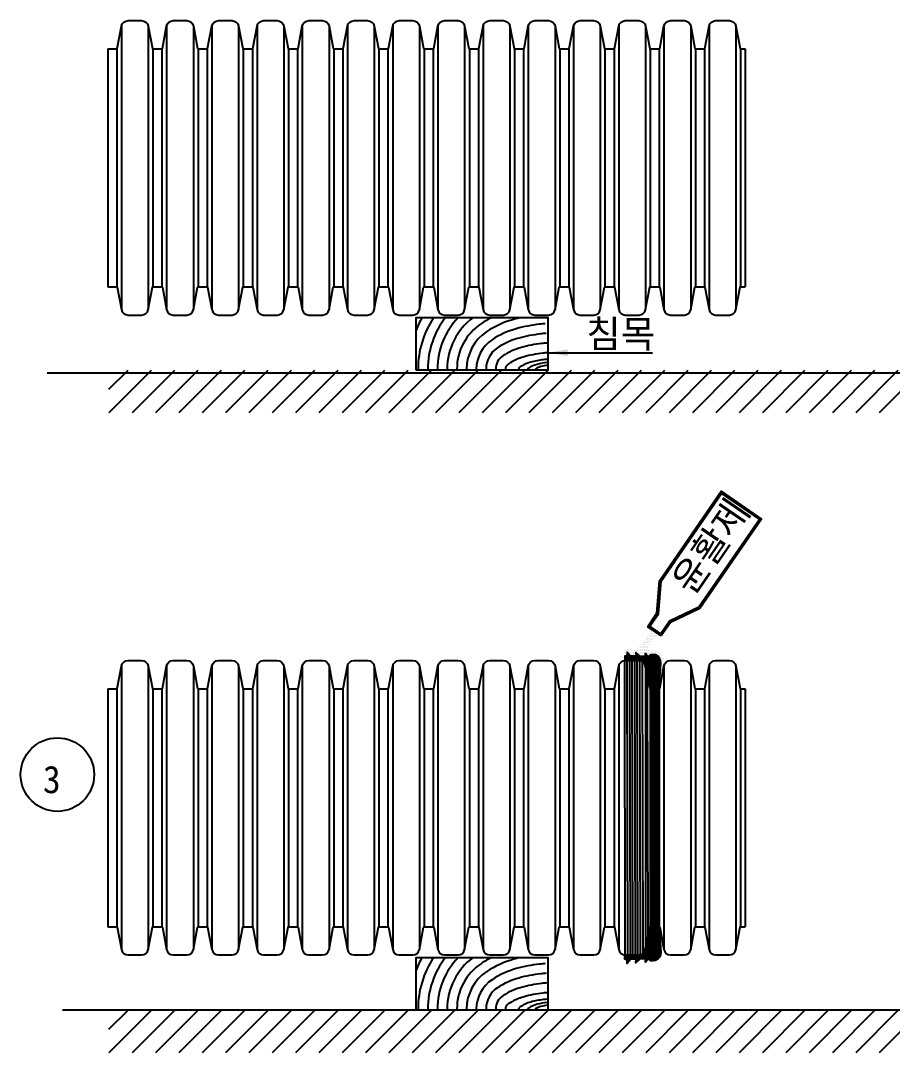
# Model space of a CAD drawing. Header units: inches. Extents: x 14 to 835, y 6 to 110.
# Drawn here: x 602.39 to 621.42, y 69.78 to 92.31 of the extents above; entities that cross this region are included whole.
import ezdxf

# ---------------------------------------------------------------- set-up
doc = ezdxf.new("R2010")
doc.units = ezdxf.units.IN
doc.header["$MEASUREMENT"] = 0
for name, color, linetype in [('ARHT', 8, 'Continuous'), ('CODN', 1, 'Continuous'), ('COMM', 7, 'Continuous'), ('TEXT', 3, 'Continuous')]:
    doc.layers.add(name, color=color, linetype=linetype)
doc.styles.add('돋움', font='DotumChe.TTF')

# ---------------------------------------------------------------- blocks, each defined once
blk = doc.blocks.new('*X17')
at = {"color": 0, "linetype": 'Continuous'}
for p, q in [((941, 571.55), (941, 573.16)), ((941.2, 571.55), (941.2, 572.93)), ((942.8, 571.55), (942.8, 573.03)), ((943, 571.55), (943, 572.84)), ((944.6, 570.14), (944.6, 572.94)), ((940.6, 571.55), (940.6, 572.41)), ((940.8, 571.55), (940.8, 572.41)), ((941.4, 571.55), (941.4, 572.71)), ((941.6, 571.55), (941.6, 572.48)), ((941.8, 571.55), (941.8, 572.45)), ((942, 571.55), (942, 572.44)), ((942.2, 571.55), (942.2, 572.42)), ((942.4, 571.55), (942.4, 572.41)), ((942.6, 571.55), (942.6, 572.4)), ((943.2, 571.55), (943.2, 572.65)), ((943.4, 571.55), (943.4, 572.46)), ((943.6, 571.55), (943.6, 572.39)), ((943.8, 571.54), (943.8, 572.38)), ((944, 571.47), (944, 572.37)), ((944.2, 571.33), (944.2, 572.36)), ((944.4, 571.01), (944.4, 572.34)), ((944.8, 569.26), (944.8, 572.62)), ((945, 568.36), (945, 572.33)), ((945.2, 567.43), (945.2, 572.4)), ((945.4, 566.5), (945.4, 572.56)), ((945.6, 565.96), (945.6, 572.66)), ((945.8, 565.96), (945.8, 572.71)), ((946, 565.96), (946, 572.73)), ((946.2, 565.96), (946.2, 572.72)), ((946.4, 565.96), (946.4, 572.67)), ((946.6, 565.96), (946.6, 572.67)), ((946.8, 565.96), (946.8, 572.56)), ((947, 565.96), (947, 572.42)), ((947.2, 566.19), (947.2, 572.23)), ((947.4, 568.23), (947.4, 571.94)), ((947.6, 570.99), (947.6, 571.28)), ((945.6, 518.79), (945.6, 565.95)), ((945.8, 518.79), (945.8, 565.95)), ((946, 518.79), (946, 565.95)), ((946.2, 518.79), (946.2, 565.95)), ((946.4, 518.79), (946.4, 565.95)), ((946.6, 518.79), (946.6, 565.95)), ((946.8, 518.79), (946.8, 565.95)), ((947, 518.79), (947, 565.95)), ((945.4, 512.18), (945.4, 518.24)), ((945.6, 512.08), (945.6, 518.79)), ((945.8, 512.03), (945.8, 518.79)), ((946, 512.01), (946, 518.79)), ((946.2, 512.02), (946.2, 518.79)), ((946.4, 512.07), (946.4, 518.79)), ((946.6, 512.08), (946.6, 518.79)), ((946.8, 512.18), (946.8, 518.79)), ((947, 512.32), (947, 518.79)), ((947.2, 512.51), (947.2, 518.55)), ((945, 512.41), (945, 516.38)), ((945.2, 512.34), (945.2, 517.31)), ((947.4, 512.8), (947.4, 516.51)), ((944.4, 512.4), (944.4, 513.73)), ((944.6, 511.81), (944.6, 514.6)), ((944.8, 512.12), (944.8, 515.48)), ((947.6, 513.46), (947.6, 513.75)), ((940.6, 512.33), (940.6, 513.19)), ((940.8, 512.33), (940.8, 513.19)), ((941, 511.58), (941, 513.19)), ((941.2, 511.81), (941.2, 513.19)), ((941.4, 512.03), (941.4, 513.19)), ((941.6, 512.26), (941.6, 513.19)), ((941.8, 512.29), (941.8, 513.19)), ((942, 512.3), (942, 513.19)), ((942.2, 512.32), (942.2, 513.19)), ((942.4, 512.33), (942.4, 513.19)), ((942.6, 512.34), (942.6, 513.19)), ((942.8, 511.71), (942.8, 513.19)), ((943, 511.9), (943, 513.19)), ((943.2, 512.09), (943.2, 513.19)), ((943.4, 512.28), (943.4, 513.19)), ((943.6, 512.35), (943.6, 513.19)), ((943.8, 512.36), (943.8, 513.2)), ((944, 512.37), (944, 513.27)), ((944.2, 512.39), (944.2, 513.41))]:
    blk.add_line(p, q, dxfattribs=at)
blk = doc.blocks.new('*X18')
at = {"color": 0, "linetype": 'Continuous'}
for p, q in [((847.96875, 530.3125), (847.96875, 530.3125)), ((848.125, 530), (848.125, 530)), ((848.4375, 530), (848.4375, 530)), ((846.71875, 527.8125), (846.71875, 527.8125)), ((847.03125, 527.8125), (847.03125, 527.8125)), ((847.1875, 528.125), (847.1875, 528.125)), ((847.34375, 528.4375), (847.34375, 528.4375)), ((847.34375, 527.8125), (847.34375, 527.8125)), ((847.5, 528.75), (847.5, 528.75)), ((847.5, 528.125), (847.5, 528.125)), ((847.65625, 529.0625), (847.65625, 529.0625)), ((847.65625, 528.4375), (847.65625, 528.4375)), ((847.65625, 527.8125), (847.65625, 527.8125)), ((847.8125, 529.375), (847.8125, 529.375)), ((847.8125, 528.75), (847.8125, 528.75)), ((847.8125, 528.125), (847.8125, 528.125)), ((847.96875, 529.6875), (847.96875, 529.6875)), ((847.96875, 529.0625), (847.96875, 529.0625)), ((847.96875, 528.4375), (847.96875, 528.4375)), ((847.96875, 527.8125), (847.96875, 527.8125)), ((848.125, 529.375), (848.125, 529.375)), ((848.125, 528.75), (848.125, 528.75)), ((848.125, 528.125), (848.125, 528.125)), ((848.28125, 529.6875), (848.28125, 529.6875)), ((848.28125, 529.0625), (848.28125, 529.0625)), ((848.28125, 528.4375), (848.28125, 528.4375)), ((848.4375, 529.375), (848.4375, 529.375)), ((848.4375, 528.75), (848.4375, 528.75)), ((848.59375, 529.6875), (848.59375, 529.6875)), ((848.59375, 529.0625), (848.59375, 529.0625)), ((848.75, 529.375), (848.75, 529.375)), ((848.75, 528.75), (848.75, 528.75)), ((848.90625, 529.6875), (848.90625, 529.6875)), ((848.90625, 529.0625), (848.90625, 529.0625)), ((849.0625, 529.375), (849.0625, 529.375)), ((849.375, 529.375), (849.375, 529.375)), ((842.96875, 525.9375), (842.96875, 525.9375)), ((843.125, 526.25), (843.125, 526.25)), ((843.28125, 526.5625), (843.28125, 526.5625)), ((843.4375, 526.25), (843.4375, 526.25)), ((843.59375, 526.5625), (843.59375, 526.5625)), ((843.75, 526.25), (843.75, 526.25)), ((843.90625, 526.5625), (843.90625, 526.5625)), ((843.90625, 525.9375), (843.90625, 525.9375)), ((844.0625, 526.25), (844.0625, 526.25)), ((844.21875, 525.9375), (844.21875, 525.9375)), ((844.375, 526.25), (844.375, 526.25)), ((844.53125, 525.9375), (844.53125, 525.9375)), ((844.6875, 526.25), (844.6875, 526.25)), ((844.84375, 525.9375), (844.84375, 525.9375)), ((845, 526.25), (845, 526.25)), ((845.15625, 525.9375), (845.15625, 525.9375)), ((845.3125, 526.25), (845.3125, 526.25)), ((845.46875, 525.9375), (845.46875, 525.9375)), ((845.625, 526.25), (845.625, 526.25)), ((845.78125, 526.5625), (845.78125, 526.5625)), ((845.78125, 525.9375), (845.78125, 525.9375)), ((845.9375, 526.875), (845.9375, 526.875)), ((845.9375, 526.25), (845.9375, 526.25)), ((846.09375, 526.5625), (846.09375, 526.5625)), ((846.09375, 525.9375), (846.09375, 525.9375)), ((846.25, 526.875), (846.25, 526.875)), ((846.25, 526.25), (846.25, 526.25)), ((846.40625, 527.1875), (846.40625, 527.1875)), ((846.40625, 526.5625), (846.40625, 526.5625)), ((846.40625, 525.9375), (846.40625, 525.9375)), ((846.5625, 527.5), (846.5625, 527.5)), ((846.5625, 526.875), (846.5625, 526.875)), ((846.5625, 526.25), (846.5625, 526.25)), ((846.71875, 527.1875), (846.71875, 527.1875)), ((846.71875, 526.5625), (846.71875, 526.5625)), ((846.71875, 525.9375), (846.71875, 525.9375)), ((846.875, 527.5), (846.875, 527.5)), ((846.875, 526.875), (846.875, 526.875)), ((846.875, 526.25), (846.875, 526.25)), ((847.03125, 527.1875), (847.03125, 527.1875)), ((847.03125, 526.5625), (847.03125, 526.5625)), ((847.03125, 525.9375), (847.03125, 525.9375)), ((847.1875, 527.5), (847.1875, 527.5)), ((847.1875, 526.875), (847.1875, 526.875)), ((847.1875, 526.25), (847.1875, 526.25)), ((847.34375, 527.1875), (847.34375, 527.1875)), ((847.34375, 526.5625), (847.34375, 526.5625)), ((847.34375, 525.9375), (847.34375, 525.9375)), ((847.5, 527.5), (847.5, 527.5)), ((847.5, 526.875), (847.5, 526.875)), ((847.5, 526.25), (847.5, 526.25)), ((847.65625, 527.1875), (847.65625, 527.1875)), ((847.65625, 525.9375), (847.65625, 525.9375)), ((847.8125, 527.5), (847.8125, 527.5)), ((847.8125, 526.25), (847.8125, 526.25)), ((847.96875, 525.9375), (847.96875, 525.9375)), ((848.125, 526.25), (848.125, 526.25)), ((848.28125, 525.9375), (848.28125, 525.9375)), ((848.4375, 526.25), (848.4375, 526.25)), ((848.59375, 525.9375), (848.59375, 525.9375)), ((848.75, 526.25), (848.75, 526.25)), ((848.90625, 525.9375), (848.90625, 525.9375)), ((849.0625, 526.25), (849.0625, 526.25)), ((849.21875, 525.9375), (849.21875, 525.9375)), ((849.53125, 525.9375), (849.53125, 525.9375)), ((843.125, 525.625), (843.125, 525.625)), ((844.0625, 525.625), (844.0625, 525.625)), ((844.375, 525.625), (844.375, 525.625)), ((844.6875, 525.625), (844.6875, 525.625)), ((845, 525.625), (845, 525.625)), ((845.625, 525.625), (845.625, 525.625)), ((845.9375, 525.625), (845.9375, 525.625)), ((846.09375, 525.3125), (846.09375, 525.3125)), ((846.25, 525.625), (846.25, 525.625)), ((846.40625, 525.3125), (846.40625, 525.3125)), ((846.5625, 525.625), (846.5625, 525.625)), ((846.71875, 525.3125), (846.71875, 525.3125)), ((846.875, 525.625), (846.875, 525.625)), ((847.03125, 525.3125), (847.03125, 525.3125)), ((847.5, 525.625), (847.5, 525.625)), ((847.8125, 525.625), (847.8125, 525.625)), ((848.125, 525.625), (848.125, 525.625)), ((848.4375, 525.625), (848.4375, 525.625)), ((848.75, 525.625), (848.75, 525.625)), ((849.0625, 525.625), (849.0625, 525.625)), ((849.375, 525.625), (849.375, 525.625)), ((849.6875, 525.625), (849.6875, 525.625)), ((849.84375, 525.3125), (849.84375, 525.3125)), ((850, 525.625), (850, 525.625)), ((850, 525), (850, 525)), ((850.15625, 525.3125), (850.15625, 525.3125)), ((850.15625, 524.6875), (850.15625, 524.6875)), ((850.3125, 525), (850.3125, 525)), ((850.3125, 524.375), (850.3125, 524.375)), ((850.46875, 524.6875), (850.46875, 524.6875)), ((850.46875, 524.0625), (850.46875, 524.0625)), ((850.625, 524.375), (850.625, 524.375)), ((850.625, 523.75), (850.625, 523.75)), ((850.78125, 524.6875), (850.78125, 524.6875)), ((850.78125, 524.0625), (850.78125, 524.0625))]:
    blk.add_line(p, q, dxfattribs=at)

msp = doc.modelspace()

# ---------------------------------------------------------------- hatches: boundary and pattern name
at = {"layer": 'ARHT', "linetype": 'Continuous'}
h = msp.add_hatch(dxfattribs=at)
h.set_pattern_fill('ANSI31', color=256, scale=2.882788, style=0)
h.set_pattern_definition([(45, (354.74283, 44.64723), (-0.25480487, 0.25480487), [])])
h.paths.add_polyline_path([(604.314, 83.753), (646.368, 83.753), (646.368, 84.675), (604.313, 84.675)])
h = msp.add_hatch(dxfattribs=at)
h.set_pattern_fill('ANSI31', color=256, scale=2.882788, style=0)
h.set_pattern_definition([(45, (354.74283, 30.6703), (-0.25480487, 0.25480487), [])])
h.paths.add_polyline_path([(604.314, 69.776), (646.368, 69.776), (646.368, 70.698), (604.313, 70.698)])

# ---------------------------------------------------------------- linework, layer by layer
for p, q in [((604.586, 92.192), (604.586, 86.001)), ((605.17, 92.192), (605.17, 86.001)), ((605.573, 92.192), (605.573, 86.001)), ((606.157, 92.192), (606.157, 86.001)), ((606.56, 92.192), (606.56, 86.001)), ((607.144, 92.192), (607.144, 86.001)), ((607.547, 92.192), (607.547, 86.001)), ((608.131, 92.192), (608.131, 86.001)), ((608.534, 92.192), (608.534, 86.001)), ((609.118, 92.192), (609.118, 86.001)), ((609.521, 92.192), (609.521, 86.001)), ((610.105, 92.192), (610.105, 86.001)), ((610.508, 92.192), (610.508, 86.001)), ((611.092, 92.192), (611.092, 86.001)), ((611.495, 92.192), (611.495, 86.001)), ((612.079, 92.192), (612.079, 86.001)), ((612.482, 92.192), (612.482, 86.001)), ((613.067, 92.192), (613.067, 86.001)), ((613.469, 92.192), (613.469, 86.001)), ((614.054, 92.192), (614.054, 86.001)), ((614.456, 92.192), (614.456, 86.001)), ((615.041, 92.192), (615.041, 86.001)), ((615.443, 92.192), (615.443, 86.001)), ((616.028, 92.192), (616.028, 86.001)), ((616.43, 92.192), (616.43, 86.001)), ((617.015, 92.192), (617.015, 86.001)), ((617.417, 92.192), (617.417, 86.001)), ((618.002, 92.192), (618.002, 86.001)), ((604.286, 91.694), (604.286, 86.498)), ((604.483, 91.694), (604.483, 86.498)), ((605.273, 91.694), (605.273, 86.498)), ((605.47, 91.694), (605.47, 86.498)), ((606.26, 91.694), (606.26, 86.498)), ((606.457, 91.694), (606.457, 86.498)), ((607.247, 91.694), (607.247, 86.498)), ((607.444, 91.694), (607.444, 86.498)), ((608.234, 91.694), (608.234, 86.498)), ((608.431, 91.694), (608.431, 86.498)), ((609.221, 91.694), (609.221, 86.498)), ((609.418, 91.694), (609.418, 86.498)), ((610.208, 91.694), (610.208, 86.498)), ((610.405, 91.694), (610.405, 86.498)), ((611.195, 91.694), (611.195, 86.498)), ((611.392, 91.694), (611.392, 86.498)), ((612.182, 91.694), (612.182, 86.498)), ((612.379, 91.694), (612.379, 86.498)), ((613.169, 91.694), (613.169, 86.498)), ((613.366, 91.694), (613.366, 86.498)), ((614.156, 91.694), (614.156, 86.498)), ((614.353, 91.694), (614.353, 86.498)), ((615.143, 91.694), (615.143, 86.498)), ((615.34, 91.694), (615.34, 86.498)), ((616.13, 91.694), (616.13, 86.498)), ((616.327, 91.694), (616.327, 86.498)), ((617.117, 91.694), (617.117, 86.498)), ((617.314, 91.694), (617.314, 86.498)), ((618.104, 91.694), (618.104, 86.498)), ((618.203, 91.694), (618.203, 86.498)), ((604.586, 78.215), (604.586, 72.024)), ((605.17, 78.215), (605.17, 72.024)), ((605.573, 78.215), (605.573, 72.024)), ((606.157, 78.215), (606.157, 72.024)), ((606.56, 78.215), (606.56, 72.024)), ((607.144, 78.215), (607.144, 72.024)), ((607.547, 78.215), (607.547, 72.024)), ((608.131, 78.215), (608.131, 72.024)), ((608.534, 78.215), (608.534, 72.024)), ((609.118, 78.215), (609.118, 72.024)), ((609.521, 78.215), (609.521, 72.024)), ((610.105, 78.215), (610.105, 72.024)), ((610.508, 78.215), (610.508, 72.024)), ((611.092, 78.215), (611.092, 72.024)), ((611.495, 78.215), (611.495, 72.024)), ((612.079, 78.215), (612.079, 72.024)), ((612.482, 78.215), (612.482, 72.024)), ((613.067, 78.215), (613.067, 72.024)), ((613.469, 78.215), (613.469, 72.024)), ((614.054, 78.215), (614.054, 72.024)), ((614.456, 78.215), (614.456, 72.024)), ((615.041, 78.215), (615.041, 72.024)), ((615.443, 78.215), (615.443, 72.024)), ((616.028, 78.215), (616.028, 72.024)), ((616.43, 78.215), (616.43, 72.024)), ((617.015, 78.215), (617.015, 72.024)), ((617.417, 78.215), (617.417, 72.024)), ((618.002, 78.215), (618.002, 72.024)), ((604.286, 77.717), (604.286, 72.521)), ((604.483, 77.717), (604.483, 72.521)), ((605.273, 77.717), (605.273, 72.521)), ((605.47, 77.717), (605.47, 72.521)), ((606.26, 77.717), (606.26, 72.521)), ((606.457, 77.717), (606.457, 72.521)), ((607.247, 77.717), (607.247, 72.521)), ((607.444, 77.717), (607.444, 72.521)), ((608.234, 77.717), (608.234, 72.521)), ((608.431, 77.717), (608.431, 72.521)), ((609.221, 77.717), (609.221, 72.521)), ((609.418, 77.717), (609.418, 72.521)), ((610.208, 77.717), (610.208, 72.521)), ((610.405, 77.717), (610.405, 72.521)), ((611.195, 77.717), (611.195, 72.521)), ((611.392, 77.717), (611.392, 72.521)), ((612.182, 77.717), (612.182, 72.521)), ((612.379, 77.717), (612.379, 72.521)), ((613.169, 77.717), (613.169, 72.521)), ((613.366, 77.717), (613.366, 72.521)), ((614.156, 77.717), (614.156, 72.521)), ((614.353, 77.717), (614.353, 72.521)), ((615.143, 77.717), (615.143, 72.521)), ((615.34, 77.717), (615.34, 72.521)), ((616.13, 77.717), (616.13, 72.521)), ((616.327, 77.717), (616.327, 72.521)), ((617.117, 77.717), (617.117, 72.521)), ((617.314, 77.717), (617.314, 72.521)), ((618.104, 77.717), (618.104, 72.521)), ((618.203, 77.717), (618.203, 72.521))]:
    msp.add_line(p, q, dxfattribs=at)
for points in [[(611.151, 85.827, 0.033979), (611.017, 85.552, 0.04549)], [(611.401, 85.827, 0.14718), (611.061, 84.7, 0.002965), (611.062, 84.675, 0.04549)], [(611.662, 85.827, 0.167364), (611.274, 84.7, 0.003309), (611.274, 84.675, 0.04549)], [(611.943, 85.827, 0.195012), (611.486, 84.7, 0.003743), (611.486, 84.675, 0.04549)], [(612.263, 85.827, 0.236693), (611.698, 84.7, 0.004307), (611.698, 84.675, 0.04549)], [(612.67, 85.827, 0.02903), (612.444, 85.695, 0.251341), (611.91, 84.7, 0.005072), (611.91, 84.675, 0.04549)], [(613.313, 85.827, 0.011856), (613.15, 85.786, 0.07957), (612.561, 85.518, 0.251341), (612.122, 84.7, 0.006167), (612.122, 84.675, 0.04549)], [(613.837, 85.692, 0.005567), (613.712, 85.679, 0.038736), (613.206, 85.582, 0.07957), (612.678, 85.341, 0.251341), (612.334, 84.7, 0.007866), (612.334, 84.675, 0.04549)], [(613.856, 85.481, 0.005567), (613.736, 85.468, 0.038736), (613.262, 85.377, 0.07957), (612.795, 85.165, 0.251341), (612.546, 84.7, 0.010856), (612.546, 84.675, 0.04549)], [(613.876, 85.27, 0.005567), (613.76, 85.258, 0.038736), (613.318, 85.173, 0.07957), (612.913, 84.988, 0.251341), (612.758, 84.7, 0.017519), (612.759, 84.675, 0.04549)], [(613.895, 85.058, 0.005567), (613.784, 85.047, 0.038736), (613.375, 84.968, 0.07957), (613.03, 84.811, 0.251341), (612.97, 84.7, 0.04549), (612.972, 84.675, 0.07957)], [(613.895, 84.915, 0.007522), (613.795, 84.905, 0.038736), (613.522, 84.852, 0.07957), (613.292, 84.748, 0.24465), (613.252, 84.675, 0.251341)], [(613.895, 84.847, 0.001556), (613.878, 84.845, 0.038736), (613.66, 84.803, 0.07957), (613.476, 84.72, 0.194629), (613.446, 84.675, 0.251341)], [(613.895, 84.783, 0.002242), (613.88, 84.781, 0.038736), (613.744, 84.755, 0.07957), (613.629, 84.702, 0.191113), (613.61, 84.675, 0.251341)], [(611.151, 71.85, 0.033979), (611.017, 71.575, 0.04549)], [(611.401, 71.85, 0.14718), (611.061, 70.723, 0.002965), (611.062, 70.698, 0.04549)], [(611.662, 71.85, 0.167364), (611.274, 70.723, 0.003309), (611.274, 70.698, 0.04549)], [(611.943, 71.85, 0.195012), (611.486, 70.723, 0.003743), (611.486, 70.698, 0.04549)], [(612.263, 71.85, 0.236693), (611.698, 70.723, 0.004307), (611.698, 70.698, 0.04549)], [(612.67, 71.85, 0.02903), (612.444, 71.718, 0.251341), (611.91, 70.723, 0.005072), (611.91, 70.698, 0.04549)], [(613.313, 71.85, 0.011856), (613.15, 71.809, 0.07957), (612.561, 71.541, 0.251341), (612.122, 70.723, 0.006167), (612.122, 70.698, 0.04549)], [(613.837, 71.715, 0.005567), (613.712, 71.702, 0.038736), (613.206, 71.605, 0.07957), (612.678, 71.364, 0.251341), (612.334, 70.723, 0.007866), (612.334, 70.698, 0.04549)], [(613.856, 71.504, 0.005567), (613.736, 71.492, 0.038736), (613.262, 71.4, 0.07957), (612.795, 71.188, 0.251341), (612.546, 70.723, 0.010856), (612.546, 70.698, 0.04549)], [(613.876, 71.293, 0.005567), (613.76, 71.281, 0.038736), (613.318, 71.196, 0.07957), (612.913, 71.011, 0.251341), (612.758, 70.723, 0.017519), (612.759, 70.698, 0.04549)], [(613.895, 71.082, 0.005567), (613.784, 71.07, 0.038736), (613.375, 70.991, 0.07957), (613.03, 70.834, 0.251341), (612.97, 70.723, 0.04549), (612.972, 70.698, 0.07957)], [(613.895, 70.938, 0.007522), (613.795, 70.928, 0.038736), (613.522, 70.875, 0.07957), (613.292, 70.771, 0.24465), (613.252, 70.698, 0.251341)], [(613.895, 70.87, 0.001556), (613.878, 70.868, 0.038736), (613.66, 70.826, 0.07957), (613.476, 70.743, 0.194629), (613.446, 70.698, 0.251341)], [(613.895, 70.806, 0.002242), (613.88, 70.804, 0.038736), (613.744, 70.778, 0.07957), (613.629, 70.725, 0.191113), (613.61, 70.698, 0.251341)]]:
    msp.add_lwpolyline(points, format="xyb", dxfattribs=at)
for points in [[(615.587, 71.904), (615.573, 78.334)], [(615.642, 71.904), (615.628, 78.334)], [(615.697, 71.905), (615.683, 78.334)], [(615.752, 71.905), (615.738, 78.334)], [(615.752, 71.905), (615.738, 78.334)], [(615.807, 71.905), (615.793, 78.335)], [(615.862, 71.905), (615.848, 78.335)], [(615.917, 71.905), (615.903, 78.335)], [(615.973, 71.92), (615.959, 78.335)], [(616.082, 72.301), (616.069, 77.996)]]:
    msp.add_lwpolyline(points, dxfattribs=at)
at = {"layer": 'CODN', "linetype": 'Continuous'}
msp.add_line((613.895, 85.057), (616.181, 85.057), dxfattribs=at)
at = {"layer": 'CODN'}
msp.add_circle((603.188, 75.843), 0.803, dxfattribs=at)
at = {"layer": 'CODN', "linetype": 'Continuous'}
msp.add_solid([(614.327, 84.985), (614.327, 85.129), (613.895, 85.057)], dxfattribs=at)
at = {"layer": 'COMM'}
for points in [[(604.286, 91.694), (604.385, 91.694), (604.483, 91.694, 0.360911), (604.494, 91.704), (604.586, 92.192, -0.360911), (604.73, 92.311), (605.026, 92.311, -0.360911), (605.17, 92.192), (605.262, 91.704, 0.360911), (605.273, 91.694), (605.372, 91.694), (605.47, 91.694, 0.360911), (605.481, 91.704), (605.573, 92.192, -0.360911), (605.717, 92.311), (606.013, 92.311, -0.360911), (606.157, 92.192), (606.249, 91.704, 0.360911), (606.26, 91.694), (606.359, 91.694), (606.457, 91.694, 0.360911), (606.468, 91.704), (606.56, 92.192, -0.360911), (606.704, 92.311), (607, 92.311, -0.360911), (607.144, 92.192), (607.236, 91.704, 0.360911), (607.247, 91.694), (607.346, 91.694), (607.444, 91.694, 0.360911), (607.455, 91.704), (607.547, 92.192, -0.360911), (607.691, 92.311), (607.987, 92.311, -0.360911), (608.131, 92.192), (608.223, 91.704, 0.360911), (608.234, 91.694), (608.333, 91.694), (608.431, 91.694, 0.360911), (608.442, 91.704), (608.534, 92.192, -0.360911), (608.678, 92.311), (608.974, 92.311, -0.360911), (609.118, 92.192), (609.21, 91.704, 0.360911), (609.221, 91.694), (609.32, 91.694), (609.418, 91.694, 0.360911), (609.429, 91.704), (609.521, 92.192, -0.360911), (609.665, 92.311), (609.961, 92.311, -0.360911), (610.105, 92.192), (610.197, 91.704, 0.360911), (610.208, 91.694), (610.307, 91.694), (610.405, 91.694, 0.360911), (610.416, 91.704), (610.508, 92.192, -0.360911), (610.652, 92.311), (610.948, 92.311, -0.360911), (611.092, 92.192), (611.184, 91.704, 0.360911), (611.195, 91.694), (611.294, 91.694), (611.392, 91.694, 0.360911), (611.403, 91.704), (611.495, 92.192, -0.360911), (611.639, 92.311), (611.935, 92.311, -0.360911), (612.079, 92.192), (612.171, 91.704, 0.360911), (612.182, 91.694), (612.281, 91.694), (612.379, 91.694, 0.360911), (612.39, 91.704), (612.482, 92.192, -0.360911), (612.626, 92.311), (612.923, 92.311, -0.360911), (613.067, 92.192), (613.158, 91.704, 0.360911), (613.169, 91.694), (613.268, 91.694), (613.366, 91.694, 0.360911), (613.377, 91.704), (613.469, 92.192, -0.360911), (613.613, 92.311), (613.91, 92.311, -0.360911), (614.054, 92.192), (614.145, 91.704, 0.360911), (614.156, 91.694), (614.255, 91.694), (614.353, 91.694, 0.360911), (614.364, 91.704), (614.456, 92.192, -0.360911), (614.6, 92.311), (614.897, 92.311, -0.360911), (615.041, 92.192), (615.132, 91.704, 0.360911), (615.143, 91.694), (615.242, 91.694), (615.34, 91.694, 0.360911), (615.351, 91.704), (615.443, 92.192, -0.360911), (615.587, 92.311), (615.884, 92.311, -0.360911), (616.028, 92.192), (616.119, 91.704, 0.360911), (616.13, 91.694), (616.229, 91.694), (616.327, 91.694, 0.360911), (616.339, 91.704), (616.43, 92.192, -0.360911), (616.574, 92.311), (616.871, 92.311, -0.360911), (617.015, 92.192), (617.106, 91.704, 0.360911), (617.117, 91.694), (617.216, 91.694), (617.314, 91.694, 0.360911), (617.326, 91.704), (617.417, 92.192, -0.360911), (617.561, 92.311), (617.858, 92.311, -0.360911), (618.002, 92.192), (618.093, 91.704, 0.360911), (618.104, 91.694), (618.203, 91.694)], [(604.286, 86.498), (604.385, 86.498), (604.483, 86.498, -0.360911), (604.494, 86.489), (604.586, 86.001, 0.360911), (604.73, 85.881), (605.026, 85.881, 0.360911), (605.17, 86.001), (605.262, 86.489, -0.360911), (605.273, 86.498), (605.372, 86.498), (605.47, 86.498, -0.360911), (605.481, 86.489), (605.573, 86.001, 0.360911), (605.717, 85.881), (606.013, 85.881, 0.360911), (606.157, 86.001), (606.249, 86.489, -0.360911), (606.26, 86.498), (606.359, 86.498), (606.457, 86.498, -0.360911), (606.468, 86.489), (606.56, 86.001, 0.360911), (606.704, 85.881), (607, 85.881, 0.360911), (607.144, 86.001), (607.236, 86.489, -0.360911), (607.247, 86.498), (607.346, 86.498), (607.444, 86.498, -0.360911), (607.455, 86.489), (607.547, 86.001, 0.360911), (607.691, 85.881), (607.987, 85.881, 0.360911), (608.131, 86.001), (608.223, 86.489, -0.360911), (608.234, 86.498), (608.333, 86.498), (608.431, 86.498, -0.360911), (608.442, 86.489), (608.534, 86.001, 0.360911), (608.678, 85.881), (608.974, 85.881, 0.360911), (609.118, 86.001), (609.21, 86.489, -0.360911), (609.221, 86.498), (609.32, 86.498), (609.418, 86.498, -0.360911), (609.429, 86.489), (609.521, 86.001, 0.360911), (609.665, 85.881), (609.961, 85.881, 0.360911), (610.105, 86.001), (610.197, 86.489, -0.360911), (610.208, 86.498), (610.307, 86.498), (610.405, 86.498, -0.360911), (610.416, 86.489), (610.508, 86.001, 0.360911), (610.652, 85.881), (610.948, 85.881, 0.360911), (611.092, 86.001), (611.184, 86.489, -0.360911), (611.195, 86.498), (611.294, 86.498), (611.392, 86.498, -0.360911), (611.403, 86.489), (611.495, 86.001, 0.360911), (611.639, 85.881), (611.935, 85.881, 0.360911), (612.079, 86.001), (612.171, 86.489, -0.360911), (612.182, 86.498), (612.281, 86.498), (612.379, 86.498, -0.360911), (612.39, 86.489), (612.482, 86.001, 0.360911), (612.626, 85.881), (612.923, 85.881, 0.360911), (613.067, 86.001), (613.158, 86.489, -0.360911), (613.169, 86.498), (613.268, 86.498), (613.366, 86.498, -0.360911), (613.377, 86.489), (613.469, 86.001, 0.360911), (613.613, 85.881), (613.91, 85.881, 0.360911), (614.054, 86.001), (614.145, 86.489, -0.360911), (614.156, 86.498), (614.255, 86.498), (614.353, 86.498, -0.360911), (614.364, 86.489), (614.456, 86.001, 0.360911), (614.6, 85.881), (614.897, 85.881, 0.360911), (615.041, 86.001), (615.132, 86.489, -0.360911), (615.143, 86.498), (615.242, 86.498), (615.34, 86.498, -0.360911), (615.351, 86.489), (615.443, 86.001, 0.360911), (615.587, 85.881), (615.884, 85.881, 0.360911), (616.028, 86.001), (616.119, 86.489, -0.360911), (616.13, 86.498), (616.229, 86.498), (616.327, 86.498, -0.360911), (616.339, 86.489), (616.43, 86.001, 0.360911), (616.574, 85.881), (616.871, 85.881, 0.360911), (617.015, 86.001), (617.106, 86.489, -0.360911), (617.117, 86.498), (617.216, 86.498), (617.314, 86.498, -0.360911), (617.326, 86.489), (617.417, 86.001, 0.360911), (617.561, 85.881), (617.858, 85.881, 0.360911), (618.002, 86.001), (618.093, 86.489, -0.360911), (618.104, 86.498), (618.203, 86.498)], [(615.9, 78.334), (615.916, 78.333, -0.388398), (616.009, 78.264), (616.063, 78.024), (616.127, 77.727, 0.360911), (616.139, 77.717), (616.302, 77.717), (616.313, 77.727), (616.345, 78.055), (616.359, 78.278, 0.314516), (616.248, 78.457), (616.226, 78.457, 0.311097), (616.088, 78.42), (616.071, 78.42), (616.026, 78.489), (616.026, 78.42), (615.904, 78.427), (615.819, 78.508), (615.822, 78.427), (615.7, 78.434), (615.624, 78.52), (615.621, 78.429), (615.576, 78.429), (615.573, 78.334), (615.9, 78.334, -0.026296), (615.916, 78.333)], [(604.286, 77.717), (604.385, 77.717), (604.483, 77.717, 0.360911), (604.494, 77.727), (604.586, 78.215, -0.360911), (604.73, 78.334), (605.026, 78.334, -0.360911), (605.17, 78.215), (605.262, 77.727, 0.360911), (605.273, 77.717), (605.372, 77.717), (605.47, 77.717, 0.360911), (605.481, 77.727), (605.573, 78.215, -0.360911), (605.717, 78.334), (606.013, 78.334, -0.360911), (606.157, 78.215), (606.249, 77.727, 0.360911), (606.26, 77.717), (606.359, 77.717), (606.457, 77.717, 0.360911), (606.468, 77.727), (606.56, 78.215, -0.360911), (606.704, 78.334), (607, 78.334, -0.360911), (607.144, 78.215), (607.236, 77.727, 0.360911), (607.247, 77.717), (607.346, 77.717), (607.444, 77.717, 0.360911), (607.455, 77.727), (607.547, 78.215, -0.360911), (607.691, 78.334), (607.987, 78.334, -0.360911), (608.131, 78.215), (608.223, 77.727, 0.360911), (608.234, 77.717), (608.333, 77.717), (608.431, 77.717, 0.360911), (608.442, 77.727), (608.534, 78.215, -0.360911), (608.678, 78.334), (608.974, 78.334, -0.360911), (609.118, 78.215), (609.21, 77.727, 0.360911), (609.221, 77.717), (609.32, 77.717), (609.418, 77.717, 0.360911), (609.429, 77.727), (609.521, 78.215, -0.360911), (609.665, 78.334), (609.961, 78.334, -0.360911), (610.105, 78.215), (610.197, 77.727, 0.360911), (610.208, 77.717), (610.307, 77.717), (610.405, 77.717, 0.360911), (610.416, 77.727), (610.508, 78.215, -0.360911), (610.652, 78.334), (610.948, 78.334, -0.360911), (611.092, 78.215), (611.184, 77.727, 0.360911), (611.195, 77.717), (611.294, 77.717), (611.392, 77.717, 0.360911), (611.403, 77.727), (611.495, 78.215, -0.360911), (611.639, 78.334), (611.935, 78.334, -0.360911), (612.079, 78.215), (612.171, 77.727, 0.360911), (612.182, 77.717), (612.281, 77.717), (612.379, 77.717, 0.360911), (612.39, 77.727), (612.482, 78.215, -0.360911), (612.626, 78.334), (612.923, 78.334, -0.360911), (613.067, 78.215), (613.158, 77.727, 0.360911), (613.169, 77.717), (613.268, 77.717), (613.366, 77.717, 0.360911), (613.377, 77.727), (613.469, 78.215, -0.360911), (613.613, 78.334), (613.91, 78.334, -0.360911), (614.054, 78.215), (614.145, 77.727, 0.360911), (614.156, 77.717), (614.255, 77.717), (614.353, 77.717, 0.360911), (614.364, 77.727), (614.456, 78.215, -0.360911), (614.6, 78.334), (614.897, 78.334, -0.360911), (615.041, 78.215), (615.132, 77.727, 0.360911), (615.143, 77.717), (615.242, 77.717), (615.34, 77.717, 0.360911), (615.351, 77.727), (615.443, 78.215, -0.360911), (615.587, 78.334), (615.884, 78.334, -0.360911), (616.028, 78.215), (616.119, 77.727, 0.360911), (616.13, 77.717), (616.229, 77.717), (616.327, 77.717, 0.360911), (616.339, 77.727), (616.43, 78.215, -0.360911), (616.574, 78.334), (616.871, 78.334, -0.360911), (617.015, 78.215), (617.106, 77.727, 0.360911), (617.117, 77.717), (617.216, 77.717), (617.314, 77.717, 0.360911), (617.326, 77.727), (617.417, 78.215, -0.360911), (617.561, 78.334), (617.858, 78.334, -0.360911), (618.002, 78.215), (618.093, 77.727, 0.360911), (618.104, 77.717), (618.203, 77.717)], [(604.286, 72.521), (604.385, 72.521), (604.483, 72.521, -0.360911), (604.494, 72.512), (604.586, 72.024, 0.360911), (604.73, 71.904), (605.026, 71.904, 0.360911), (605.17, 72.024), (605.262, 72.512, -0.360911), (605.273, 72.521), (605.372, 72.521), (605.47, 72.521, -0.360911), (605.481, 72.512), (605.573, 72.024, 0.360911), (605.717, 71.904), (606.013, 71.904, 0.360911), (606.157, 72.024), (606.249, 72.512, -0.360911), (606.26, 72.521), (606.359, 72.521), (606.457, 72.521, -0.360911), (606.468, 72.512), (606.56, 72.024, 0.360911), (606.704, 71.904), (607, 71.904, 0.360911), (607.144, 72.024), (607.236, 72.512, -0.360911), (607.247, 72.521), (607.346, 72.521), (607.444, 72.521, -0.360911), (607.455, 72.512), (607.547, 72.024, 0.360911), (607.691, 71.904), (607.987, 71.904, 0.360911), (608.131, 72.024), (608.223, 72.512, -0.360911), (608.234, 72.521), (608.333, 72.521), (608.431, 72.521, -0.360911), (608.442, 72.512), (608.534, 72.024, 0.360911), (608.678, 71.904), (608.974, 71.904, 0.360911), (609.118, 72.024), (609.21, 72.512, -0.360911), (609.221, 72.521), (609.32, 72.521), (609.418, 72.521, -0.360911), (609.429, 72.512), (609.521, 72.024, 0.360911), (609.665, 71.904), (609.961, 71.904, 0.360911), (610.105, 72.024), (610.197, 72.512, -0.360911), (610.208, 72.521), (610.307, 72.521), (610.405, 72.521, -0.360911), (610.416, 72.512), (610.508, 72.024, 0.360911), (610.652, 71.904), (610.948, 71.904, 0.360911), (611.092, 72.024), (611.184, 72.512, -0.360911), (611.195, 72.521), (611.294, 72.521), (611.392, 72.521, -0.360911), (611.403, 72.512), (611.495, 72.024, 0.360911), (611.639, 71.904), (611.935, 71.904, 0.360911), (612.079, 72.024), (612.171, 72.512, -0.360911), (612.182, 72.521), (612.281, 72.521), (612.379, 72.521, -0.360911), (612.39, 72.512), (612.482, 72.024, 0.360911), (612.626, 71.904), (612.923, 71.904, 0.360911), (613.067, 72.024), (613.158, 72.512, -0.360911), (613.169, 72.521), (613.268, 72.521), (613.366, 72.521, -0.360911), (613.377, 72.512), (613.469, 72.024, 0.360911), (613.613, 71.904), (613.91, 71.904, 0.360911), (614.054, 72.024), (614.145, 72.512, -0.360911), (614.156, 72.521), (614.255, 72.521), (614.353, 72.521, -0.360911), (614.364, 72.512), (614.456, 72.024, 0.360911), (614.6, 71.904), (614.897, 71.904, 0.360911), (615.041, 72.024), (615.132, 72.512, -0.360911), (615.143, 72.521), (615.242, 72.521), (615.34, 72.521, -0.360911), (615.351, 72.512), (615.443, 72.024, 0.360911), (615.587, 71.904), (615.884, 71.904, 0.360911), (616.028, 72.024), (616.119, 72.512, -0.360911), (616.13, 72.521), (616.229, 72.521), (616.327, 72.521, -0.360911), (616.339, 72.512), (616.43, 72.024, 0.360911), (616.574, 71.904), (616.871, 71.904, 0.360911), (617.015, 72.024), (617.106, 72.512, -0.360911), (617.117, 72.521), (617.216, 72.521), (617.314, 72.521, -0.360911), (617.326, 72.512), (617.417, 72.024, 0.360911), (617.561, 71.904), (617.858, 71.904, 0.360911), (618.002, 72.024), (618.093, 72.512, -0.360911), (618.104, 72.521), (618.203, 72.521)], [(615.9, 71.905), (615.916, 71.905, 0.388398), (616.009, 71.975), (616.063, 72.215), (616.127, 72.512, -0.360911), (616.139, 72.521), (616.302, 72.521), (616.313, 72.512), (616.345, 72.183), (616.359, 71.96, -0.314516), (616.248, 71.782), (616.226, 71.782, -0.311097), (616.088, 71.819), (616.071, 71.819), (616.026, 71.75), (616.026, 71.819), (615.904, 71.812), (615.819, 71.731), (615.822, 71.812), (615.7, 71.805), (615.624, 71.719), (615.621, 71.81), (615.576, 71.81), (615.573, 71.905), (615.9, 71.905, 0.026296), (615.916, 71.905)]]:
    msp.add_lwpolyline(points, format="xyb", dxfattribs=at)
for points in [[(611.017, 84.675), (611.017, 85.827), (613.895, 85.827), (613.895, 84.675)], [(616.369, 78.871), (616.075, 79.073), (616.278, 79.367), (616.335, 80.079), (617.68, 82.031), (618.562, 81.423), (617.217, 79.471), (616.572, 79.165)], [(616.361, 78.917), (616.121, 79.082), (616.31, 79.356), (616.367, 80.067), (617.689, 81.985), (618.516, 81.415), (617.194, 79.497), (616.55, 79.191)], [(611.017, 70.698), (611.017, 71.85), (613.895, 71.85), (613.895, 70.698)]]:
    msp.add_lwpolyline(points, close=True, dxfattribs=at)
for points in [[(647.043, 84.613), (622.064, 84.613), (602.965, 84.613)], [(647.379, 70.698), (622.4, 70.698), (603.301, 70.698)]]:
    msp.add_lwpolyline(points, dxfattribs=at)

# ---------------------------------------------------------------- block references
at = {"layer": 'ARHT', "linetype": 'Continuous', "xscale": 0.1101587104798282, "yscale": 0.1101587104798282, "zscale": 0.1101587104798282}
for name, p in [('*X18', (522.705, 20.577)), ('*X17', (511.972, 15.373))]:
    msp.add_blockref(name, p, dxfattribs=at)

# ---------------------------------------------------------------- texts
at = {"layer": 'TEXT', "style": '돋움'}
for s, p in [('침목', (614.733, 85.17)), ('3', (602.872, 75.438))]:
    msp.add_text(s, height=0.6, dxfattribs=at).set_placement(p)
msp.add_text('윤활제', height=0.6, rotation=55.5637, dxfattribs=at).set_placement((617.056, 79.732))

doc.saveas('drawing.dxf')
